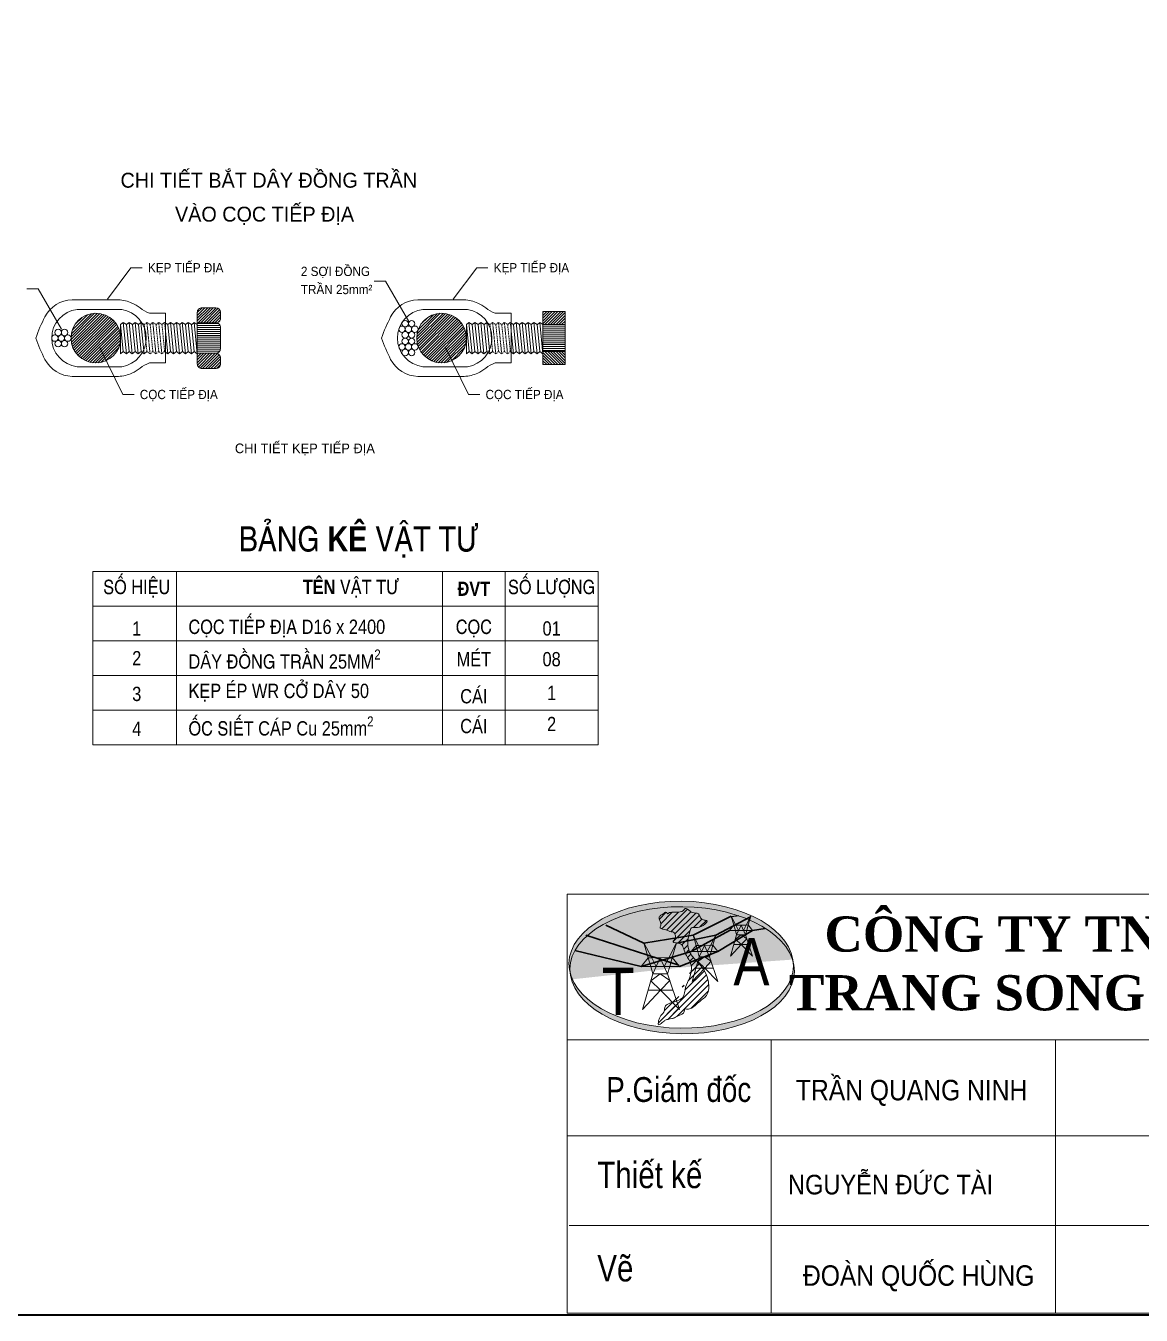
# Model space of a CAD drawing. Header units: millimetres. Extents: x -23083795 to 376618, y 113268 to 3804440.
# Drawn here: x 321456 to 326679, y 115086 to 121122 of the extents above; entities that cross this region are included whole.
import ezdxf
from ezdxf.enums import TextEntityAlignment as Align

# ---------------------------------------------------------------- set-up
doc = ezdxf.new("R2010")
doc.units = ezdxf.units.MM
doc.header["$LTSCALE"] = 6
doc.linetypes.add('DASHED', pattern=[19.05, 12.7, -6.35])
for name, color, linetype, lineweight in [('DIM', 4, 'Continuous', 13), ('Duongcoban', 4, 'Continuous', 30), ('Hatch', 250, 'Continuous', 13), ('Khung', 7, 'Continuous', 20), ('Khung ten', 7, 'Continuous', 20), ('Net dam', 1, 'Continuous', 18), ('Netcoban', 4, 'Continuous', 25), ('netlonkhungten', 32, 'Continuous', 35), ('Text', 7, 'Continuous', 13)]:
    doc.layers.add(name, color=color, linetype=linetype, lineweight=lineweight)
doc.styles.get("Standard").update_dxf_attribs({"font": 'VHELVCN_1.TTF', "height": 60})
doc.styles.add('VN', font='VHELVEN_0.TTF')
doc.styles.add('VNI-HELVE', font='VHELVEN_0.TTF', dxfattribs={"width": 0.9})
doc.styles.add('VNI-Time', font='VTIMESN_1.TTF', dxfattribs={"width": 0.9})
doc.dimstyles.new('D10', dxfattribs={"dimtxt": 15, "dimasz": 15, "dimexe": 5, "dimexo": 10, "dimgap": 5, "dimtad": 1, "dimtoh": 1, "dimdec": 0, "dimdsep": 46, "dimtxsty": 'VNI-HELVE', "dimcen": 250, "dimclrd": 256, "dimclre": 256, "dimclrt": 7, "dimadec": 0, "dimazin": 0, "dimtfac": 1, "dimtdec": 0, "dimtmove": 0, "dimatfit": 1, "dimfxl": 1, "dimtolj": 1, "dimtzin": 0, "dimlwd": -1, "dimlwe": -1, "dimarcsym": 0})
pattern_1 = [(45, (-1864257.678, -319613.471), (-6.515958894, 6.515958894), [])]
pattern_2 = [(45, (-223209.368, 59019.116), (-14.129824, 14.129824), [])]

# ---------------------------------------------------------------- blocks, each defined once
blk = doc.blocks.new('COTLOGO')
at = {"layer": 'Khung'}
for p, q in [((31212.1, 146981.8), (31220.3, 146966)), ((31216.6, 146966), (31212.1, 146981.8)), ((31238.4, 146966.1), (31246.5, 146981.8)), ((31246.5, 146981.8), (31242.1, 146966.5)), ((31246.5, 146981.8), (31242.1, 146966.5)), ((31209, 146956.8), (31216.6, 146966)), ((31219.3, 146956.8), (31209, 146956.8)), ((31220.3, 146966), (31216.6, 146966)), ((31219.3, 146956.8), (31216.6, 146966)), ((31225, 146956.8), (31219.3, 146956.8)), ((31221.5, 146949), (31219.3, 146956.8)), ((31220.3, 146966), (31238.6, 146966.4)), ((31220.3, 146966), (31225, 146956.8)), ((31229.3, 146966.2), (31221.5, 146949)), ((31225, 146956.8), (31233.6, 146956.8)), ((31237.1, 146949), (31229.3, 146966.2)), ((31233.6, 146956.8), (31238.4, 146966.1)), ((31233.6, 146956.8), (31239.3, 146956.8)), ((31239.3, 146956.8), (31237.1, 146949)), ((31238.6, 146966.4), (31242.1, 146966.5)), ((31242.1, 146966.5), (31239.3, 146956.8)), ((31249.6, 146956.8), (31239.3, 146956.8)), ((31242.1, 146966.5), (31249.6, 146956.8)), ((31221.5, 146949), (31210.6, 146911.5)), ((31229.3, 146949), (31219.3, 146941.7)), ((31237.1, 146949), (31221.5, 146949)), ((31239.4, 146942.1), (31229.3, 146949)), ((31249.6, 146911.5), (31237.1, 146949)), ((31210.6, 146911.5), (31229.7, 146931.8)), ((31216.5, 146931.8), (31242.8, 146931.8)), ((31219.3, 146941.7), (31229.7, 146931.8)), ((31229.7, 146931.8), (31239.4, 146942.1)), ((31229.7, 146931.8), (31249.6, 146911.5))]:
    blk.add_line(p, q, dxfattribs=at)
blk.add_lwpolyline([(31237.1, 146949), (31229.3, 146966.2), (31221.5, 146949)], dxfattribs=at)

msp = doc.modelspace()

# ---------------------------------------------------------------- hatches: boundary and pattern name
h = msp.add_hatch()
h.set_pattern_fill('ANSI31', color=256, scale=159.86071, style=0)
h.set_pattern_definition(pattern_2)
edge = h.paths.add_edge_path()
edge.add_spline(control_points=[(324567.13458, 116737.46016), (324567.82953, 116735.78663), (324576.44808, 116712.92061), (324569.63403, 116668.60744), (324540.51796, 116622.70447), (324541.81876, 116573.52162), (324503.03185, 116555.93525), (324476.53065, 116548.54421), (324444.79251, 116535.35558), (324449.74974, 116501.8193), (324425.26433, 116488.86377), (324423.6949, 116472.59486), (324416.93802, 116466.51674), (324419.82375, 116457.88825), (324414.39084, 116442.30497), (324432.29105, 116451.99109), (324441.36896, 116460.68937), (324455.44323, 116470.50702), (324468.40025, 116470.97943), (324480.54839, 116474.48736), (324495.44703, 116477.71119), (324512.89021, 116492.09504), (324541.96918, 116494.6546), (324539.16559, 116521.73226), (324560.95344, 116515.57148), (324584.49222, 116529.64897), (324612.57279, 116557.50047), (324656.03818, 116585.25898), (324655.65997, 116645.02939), (324640.30495, 116688.49909), (324618.13937, 116722.33896), (324601.61074, 116738.29283), (324592.90169, 116747.51469)], knot_values=[325.2065401229, 325.2065401229, 325.2065401229, 325.2065401229, 329.3844731738, 381.6250710517, 416.9810768634, 456.3326094966, 477.659535536, 506.1850717693, 524.358493758, 546.7861121352, 569.0085848396, 577.6012925026, 582.5990451646, 587.2551023114, 598.191610277, 604.0603111456, 621.9080645466, 633.0664320861, 640.7890581099, 651.1470585155, 662.1706276019, 674.9075483351, 703.4941224785, 712.4215163118, 718.2547650629, 745.3790726193, 772.3795870547, 810.7015532213, 854.8148979211, 894.0482779137, 917.4558884682, 946.5418220516, 946.5418220516, 946.5418220516, 946.5418220516], degree=3, periodic=0)
edge.add_line((324629.36983, 116704.64568), (324575.66026, 116647.73915))
edge.add_line((324575.66026, 116647.73915), (324602.00073, 116738.04934))
edge.add_spline(control_points=[(324567.13458, 116737.46016), (324567.82953, 116735.78663), (324576.44808, 116712.92061), (324569.63403, 116668.60744), (324540.51796, 116622.70447), (324541.81876, 116573.52162), (324503.03185, 116555.93525), (324476.53065, 116548.54421), (324444.79251, 116535.35558), (324449.74974, 116501.8193), (324425.26433, 116488.86377), (324423.6949, 116472.59486), (324416.93802, 116466.51674), (324419.82375, 116457.88825), (324414.39084, 116442.30497), (324432.29105, 116451.99109), (324441.36896, 116460.68937), (324455.44323, 116470.50702), (324468.40025, 116470.97943), (324480.54839, 116474.48736), (324495.44703, 116477.71119), (324512.89021, 116492.09504), (324541.96918, 116494.6546), (324539.16559, 116521.73226), (324560.95344, 116515.57148), (324584.49222, 116529.64897), (324612.57279, 116557.50047), (324656.03818, 116585.25898), (324655.65997, 116645.02939), (324640.30495, 116688.49909), (324618.13937, 116722.33896), (324601.61074, 116738.29283), (324592.90169, 116747.51469)], knot_values=[325.2065401229, 325.2065401229, 325.2065401229, 325.2065401229, 329.3844731738, 381.6250710517, 416.9810768634, 456.3326094966, 477.659535536, 506.1850717693, 524.358493758, 546.7861121352, 569.0085848396, 577.6012925026, 582.5990451646, 587.2551023114, 598.191610277, 604.0603111456, 621.9080645466, 633.0664320861, 640.7890581099, 651.1470585155, 662.1706276019, 674.9075483351, 703.4941224785, 712.4215163118, 718.2547650629, 745.3790726193, 772.3795870547, 810.7015532213, 854.8148979211, 894.0482779137, 917.4558884682, 946.5418220516, 946.5418220516, 946.5418220516, 946.5418220516], degree=3, periodic=0)
edge.add_line((324592.90169, 116747.51469), (324567.13458, 116737.46016))
edge.add_spline(control_points=[(324567.13458, 116737.46016), (324567.82953, 116735.78663), (324576.44808, 116712.92061), (324569.63403, 116668.60744), (324540.51796, 116622.70447), (324541.81876, 116573.52162), (324503.03185, 116555.93525), (324476.53065, 116548.54421), (324444.79251, 116535.35558), (324449.74974, 116501.8193), (324425.26433, 116488.86377), (324423.6949, 116472.59486), (324416.93802, 116466.51674), (324419.82375, 116457.88825), (324414.39084, 116442.30497), (324432.29105, 116451.99109), (324441.36896, 116460.68937), (324455.44323, 116470.50702), (324468.40025, 116470.97943), (324480.54839, 116474.48736), (324495.44703, 116477.71119), (324512.89021, 116492.09504), (324541.96918, 116494.6546), (324539.16559, 116521.73226), (324560.95344, 116515.57148), (324584.49222, 116529.64897), (324612.57279, 116557.50047), (324656.03818, 116585.25898), (324655.65997, 116645.02939), (324640.30495, 116688.49909), (324618.13937, 116722.33896), (324601.61074, 116738.29283), (324592.90169, 116747.51469)], knot_values=[325.2065401229, 325.2065401229, 325.2065401229, 325.2065401229, 329.3844731738, 381.6250710517, 416.9810768634, 456.3326094966, 477.659535536, 506.1850717693, 524.358493758, 546.7861121352, 569.0085848396, 577.6012925026, 582.5990451646, 587.2551023114, 598.191610277, 604.0603111456, 621.9080645466, 633.0664320861, 640.7890581099, 651.1470585155, 662.1706276019, 674.9075483351, 703.4941224785, 712.4215163118, 718.2547650629, 745.3790726193, 772.3795870547, 810.7015532213, 854.8148979211, 894.0482779137, 917.4558884682, 946.5418220516, 946.5418220516, 946.5418220516, 946.5418220516], degree=3, periodic=0)
edge.add_line((324503.30815, 116556.88543), (324516.47438, 116517.38674))
edge.add_line((324516.47438, 116517.38674), (324484.12409, 116550.42232))
at = {"layer": 'Duongcoban'}
h = msp.add_hatch(color=2, dxfattribs=at)
edge = h.paths.add_edge_path()
edge.add_ellipse((324524.82135, 116726.7526), major_axis=(-525.40348, 5.70292), ratio=0.5655754413, start_angle=183.233374708, end_angle=368.269123217)
edge.add_line((324002.8394, 116708.05563), (324003.79454, 116708.38553))
edge.add_ellipse((324529.16537, 116700.72512), major_axis=(-525.40348, 5.70292), ratio=0.5655754413, start_angle=235.144016234, end_angle=359.622540799, ccw=False)
edge.add_line((324832.08844, 116941.30883), (324849.01502, 116950.1666))
edge.add_line((324849.01502, 116950.1666), (324850.64713, 116953.3232))
edge.add_line((324850.64713, 116953.3232), (324845.59335, 116935.63498))
edge.add_ellipse((324529.16537, 116700.72512), major_axis=(-525.40348, 5.70292), ratio=0.5655754413, start_angle=188.269123217, end_angle=233.320823776, ccw=False)
at = {"layer": 'Hatch'}
h = msp.add_hatch(dxfattribs=at)
h.set_pattern_fill('LINE', color=256, scale=2.902349, angle=45, style=0)
h.set_pattern_definition([(45, (-1868419.809, -366994.162), (-6.515958894, 6.515958894), [])])
h.paths.add_polyline_path([(321900.35049, 119659.93994, 1), (321668.16258, 119659.93994, 1)])
h = msp.add_hatch(dxfattribs=at)
h.set_pattern_fill('LINE', color=256, scale=2.902349, angle=45, style=0)
h.set_pattern_definition(pattern_1)
h.paths.add_polyline_path([(322368.05963, 119780.60444, 0.4142135598), (322346.29202, 119802.37205), (322280.98917, 119802.37205, 0.4142135649), (322259.22155, 119780.60444), (322259.22155, 119731.156), (322346.29608, 119731.156, 0.4141589021), (322368.05963, 119752.92362)])
h = msp.add_hatch(dxfattribs=at)
h.set_pattern_fill('LINE', color=256, scale=2.902349, angle=45, style=0)
h.set_pattern_definition([(45, (-1866801.239, -366994.162), (-6.515958894, 6.515958894), [])])
h.paths.add_polyline_path([(323518.92015, 119659.93994, 1), (323286.73224, 119659.93994, 1)])
h = msp.add_hatch(dxfattribs=at)
h.set_pattern_fill('LINE', color=256, scale=2.902349, angle=45, style=0)
h.set_pattern_definition([(45, (-1868108.827, -366994.162), (-6.515958894, 6.515958894), [])])
h.paths.add_polyline_path([(323981.97936, 119783.66986), (323877.79122, 119783.66986), (323877.79122, 119723.05451), (323981.97936, 119723.05451)])
h = msp.add_hatch(dxfattribs=at)
h.set_pattern_fill('LINE', color=256, scale=2.902349, style=0)
h.set_pattern_definition([(0, (-1864257.678, -319613.471), (0, 9.21495744), [])])
h.paths.add_polyline_path([(322368.05963, 119709.38838, 0.4141589021), (322346.29608, 119731.156), (322259.22155, 119731.156), (322259.22155, 119588.72389), (322346.29202, 119588.72389, 0.4142135598), (322368.05963, 119610.49151)])
h = msp.add_hatch(dxfattribs=at)
h.set_pattern_fill('LINE', color=256, scale=2.902349, style=0)
h.set_pattern_definition([(0, (-1868108.827, -366994.162), (0, 9.21495744), [])])
h.paths.add_polyline_path([(323981.97936, 119723.05451), (323877.79122, 119723.05451), (323877.79122, 119596.82537), (323981.97936, 119596.82537)])
h = msp.add_hatch(dxfattribs=at)
h.set_pattern_fill('LINE', color=256, scale=2.902349, angle=45, style=0)
h.set_pattern_definition(pattern_1)
h.paths.add_polyline_path([(322368.05963, 119566.95628, 0.4142135649), (322346.29202, 119588.72389), (322259.22155, 119588.72389), (322259.22155, 119539.27545, 0.4142135649), (322280.98917, 119517.50784), (322346.29202, 119517.50784, 0.4142135533), (322368.05963, 119539.27545)])
h = msp.add_hatch(dxfattribs=at)
h.set_pattern_fill('LINE', color=256, scale=2.902349, angle=45, style=0)
h.set_pattern_definition([(315, (-1868108.827, 606314.0415), (-6.515958894, -6.515958894), [])])
h.paths.add_polyline_path([(323981.97936, 119536.21003), (323877.79122, 119536.21003), (323877.79122, 119596.82537), (323981.97936, 119596.82537)])
at = {"layer": 'Khung ten'}
h = msp.add_hatch(color=256, dxfattribs=at)
edge = h.paths.add_edge_path()
edge.add_ellipse((324524.82135, 116726.7526), major_axis=(-525.40348, 5.70292), ratio=0.5655754413, start_angle=-176.766625292, end_angle=8.269123217)
edge.add_ellipse((324529.16537, 116700.72512), major_axis=(-525.40348, 5.70292), ratio=0.5655754413, start_angle=-171.730876783, end_angle=3.233374708, ccw=False)
h = msp.add_hatch(color=256, dxfattribs=at)
edge = h.paths.add_edge_path()
edge.add_ellipse((324529.16537, 116700.72512), major_axis=(-525.40348, 5.70292), ratio=0.5655754413, start_angle=188.269123217, end_angle=359.622540799, ccw=False)
edge.add_ellipse((324524.82135, 116726.7526), major_axis=(-525.40348, 5.70292), ratio=0.5655754413, start_angle=183.233374708, end_angle=368.269123217)
edge.add_line((324002.8394, 116708.05563), (324003.79454, 116708.38553))
h = msp.add_hatch(color=256, dxfattribs=at)
edge = h.paths.add_edge_path()
edge.add_ellipse((324524.82135, 116726.7526), major_axis=(-525.40348, 5.70292), ratio=0.5655754413, start_angle=-176.766625292, end_angle=8.269123217)
edge.add_ellipse((324529.16537, 116700.72512), major_axis=(-525.40348, 5.70292), ratio=0.5655754413, start_angle=-171.730876783, end_angle=3.233374708, ccw=False)
at = {"layer": 'Text'}
h = msp.add_hatch(color=256, dxfattribs=at)
h.set_gradient(color1=(0, 0, 255), one_color=1, tint=1)
edge = h.paths.add_edge_path()
edge.add_ellipse((324524.82135, 116726.7526), major_axis=(-525.40348, 5.70292), ratio=0.5655754413, start_angle=183.233374708, end_angle=368.269123217)
edge.add_line((324002.8394, 116708.05563), (324003.79454, 116708.38553))
edge.add_ellipse((324529.16537, 116700.72512), major_axis=(-525.40348, 5.70292), ratio=0.5655754413, start_angle=235.144016234, end_angle=359.622540799, ccw=False)
edge.add_line((324832.08844, 116941.30883), (324849.01502, 116950.1666))
edge.add_line((324849.01502, 116950.1666), (324850.64713, 116953.3232))
edge.add_line((324850.64713, 116953.3232), (324845.59335, 116935.63498))
edge.add_ellipse((324529.16537, 116700.72512), major_axis=(-525.40348, 5.70292), ratio=0.5655754413, start_angle=188.269123217, end_angle=233.320823776, ccw=False)
edge = h.paths.add_edge_path()
edge.add_ellipse((324529.16537, 116700.72512), major_axis=(-525.40348, 5.70292), ratio=0.5655754413, start_angle=3.233374709, end_angle=188.269123217)
edge.add_ellipse((324524.82135, 116726.7526), major_axis=(-525.40348, 5.70292), ratio=0.5655754413, start_angle=8.269123217, end_angle=183.233374708, ccw=False)
h = msp.add_hatch(dxfattribs=at)
h.set_pattern_fill('ANSI31', color=256, scale=159.86071, style=0)
h.set_pattern_definition(pattern_2)
edge = h.paths.add_edge_path()
edge.add_spline(control_points=[(324488.46846, 116972.21073), (324493.06366, 116972.66553), (324508.6119, 116974.20435), (324531.92769, 116971.49241), (324545.39472, 116997.49135), (324563.70191, 116978.74659), (324581.30102, 116966.5766), (324608.85015, 116972.1465), (324612.72829, 116945.62201), (324627.24242, 116935.50284), (324663.02279, 116934.07274), (324608.28715, 116891.05101), (324571.9702, 116907.22336), (324557.44297, 116856.75162), (324550.29187, 116814.32841), (324571.58764, 116772.25941), (324592.37104, 116746.9028), (324616.92781, 116724.18863), (324640.30495, 116688.49909), (324655.65997, 116645.02939), (324656.03818, 116585.25898), (324612.57279, 116557.50047), (324584.49222, 116529.64897), (324560.95344, 116515.57148), (324539.16559, 116521.73226), (324541.96918, 116494.6546), (324512.89021, 116492.09504), (324495.44703, 116477.71119), (324480.54839, 116474.48736), (324468.40025, 116470.97943), (324455.44323, 116470.50702), (324441.36896, 116460.68937), (324432.29105, 116451.99109), (324414.39084, 116442.30497), (324419.82375, 116457.88825), (324416.93802, 116466.51674), (324423.6949, 116472.59486), (324425.26433, 116488.86377), (324449.74974, 116501.8193), (324444.79251, 116535.35558), (324476.53065, 116548.54421), (324503.03185, 116555.93525), (324541.81876, 116573.52162), (324540.51796, 116622.70447), (324569.63403, 116668.60744), (324578.48643, 116726.17641), (324548.7275, 116767.73047), (324536.62812, 116799.27129), (324525.79909, 116833.33187), (324475.03611, 116824.64695), (324498.99539, 116848.42747), (324498.79485, 116865.83863), (324489.79882, 116880.98731), (324470.90581, 116880.32673), (324455.81986, 116892.57661), (324420.18219, 116893.55047), (324436.44305, 116922.91102), (324413.827, 116942.12804), (324429.68422, 116959.5659), (324441.04855, 116963.47891), (324447.17911, 116972.20792), (324457.88653, 116973.99179), (324460.30227, 116961.48489), (324466.80722, 116970.73019), (324476.22697, 116971.96505), (324484.09569, 116972.12297), (324488.46846, 116972.21073)], knot_values=[0, 0, 0, 0, 10.7735665845, 36.4532534733, 45.4679442593, 66.3045279719, 75.3944756711, 97.7216199934, 113.4382851597, 125.6911224312, 137.561709047, 178.2417659291, 199.701129756, 215.4548631019, 279.0507724077, 301.4044117601, 320.192794705, 354.2924737063, 377.7000842608, 416.9334642534, 461.0468089532, 499.3687751198, 526.3692895552, 553.4935971116, 559.3268458626, 568.254239696, 596.8408138394, 609.5777345726, 620.601303659, 630.9593040646, 638.6819300884, 649.8402976279, 667.6880510289, 673.5567518975, 684.4932598631, 689.1493170099, 694.1470696719, 702.7397773349, 724.9622500393, 747.3898684165, 765.5632904052, 794.0888266385, 815.4157526779, 854.7672853111, 890.1232911228, 942.3638890007, 973.9951801077, 1003.1788865432, 1022.1051133158, 1049.2720402717, 1062.8327235385, 1076.0292904817, 1089.8338192272, 1096.0900800592, 1116.7058842414, 1137.4361290827, 1150.6731388105, 1174.7028723421, 1185.0988354929, 1197.2627979239, 1201.6706222426, 1209.4680776792, 1215.0854598908, 1219.5329080381, 1227.4927713461, 1237.4490430488, 1237.4490430488, 1237.4490430488, 1237.4490430488], degree=3, periodic=0)

# ---------------------------------------------------------------- linework, layer by layer
at = {"color": 0, "lineweight": 13}
for p, q in [((321770.41218, 118242.89381), (321770.41218, 118567.99418)), ((321770.41218, 118567.99418), (324135.90906, 118567.99418)), ((322161.19789, 118242.89381), (322161.19789, 118567.99418)), ((323407.75887, 118236.90756), (323407.75887, 118567.99418)), ((323700.43579, 118236.90756), (323700.43579, 118567.99418)), ((324135.90906, 118242.89381), (324135.90906, 118567.99418)), ((321770.41218, 118405.44399), (324135.90906, 118405.44399)), ((321770.41218, 117755.24325), (321770.41218, 118244.52332)), ((321770.41218, 118242.89381), (324135.90906, 118242.89381)), ((321770.41218, 118242.89381), (324135.90906, 118242.89381)), ((322161.19789, 117755.24325), (322161.19789, 118244.52332)), ((323407.75887, 117755.24325), (323407.75887, 118242.89381)), ((323700.43579, 117755.24325), (323700.43579, 118242.89381)), ((324135.90906, 117755.24325), (324135.90906, 118242.89381)), ((321770.41218, 118080.34362), (324135.90906, 118080.34362)), ((321770.41218, 117917.79344), (324135.90906, 117917.79344)), ((321770.41218, 117917.79344), (324135.90906, 117917.79344)), ((321770.41218, 117755.24325), (324135.90906, 117755.24325))]:
    msp.add_line(p, q, dxfattribs=at)
at = {"color": 7}
msp.add_line((324760.62849, 116952.92232), (324794.07028, 116956.43787), dxfattribs=at)
at = {"layer": 'Duongcoban', "color": 2}
for p, q in [((324580.49522, 116865.31225), (324759.47364, 116953.3232)), ((324686.86429, 116865.31225), (324849.01502, 116950.1666)), ((324514.27752, 116723.8983), (324078.50963, 116865.40518)), ((324350.41706, 116828.02865), (324171.66053, 116912.32351)), ((324350.70439, 116828.20547), (324580.49522, 116865.31225)), ((324502.66021, 116828.20547), (324686.86429, 116865.31225)), ((324570.8253, 116787.95293), (324751.18514, 116887.0152)), ((324696.53421, 116787.95293), (324858.93563, 116887.0152)), ((324858.93563, 116887.0152), (324918.20818, 116895.91328)), ((324336.89023, 116717.69214), (324026.75122, 116793.19968)), ((324336.89023, 116717.69214), (324570.8253, 116787.95293)), ((324516.47438, 116717.69214), (324696.53421, 116787.95293))]:
    msp.add_line(p, q, dxfattribs=at)
at = {"layer": 'Khung'}
for points in [[(331900.90399, 115095.00948), (331900.90399, 117056.93026), (323990.46509, 117056.93026), (323990.46509, 115095.00948)], [(323990.46509, 116374.93733), (331900.90399, 116374.93733)], [(324945.66593, 115095.00948), (324945.66593, 116374.93733)], [(326276.91254, 115095.00948), (326276.91254, 116374.93733)], [(323990.46509, 115925.05673), (327419.94443, 115925.05673)], [(324000.38796, 115505.32037), (331900.90399, 115505.32037)], [(323990.46509, 115095.00948), (331900.90399, 115095.00948)]]:
    msp.add_lwpolyline(points, dxfattribs=at)
at = {"layer": 'Net dam'}
for points in [[(322110.26067, 119543.38479), (322034.8132, 119543.38479, 0.0768932268), (321991.12922, 119518.9594, -0.0670862836), (321953.41646, 119496.45356, -0.1092584832), (321890.35827, 119480.47453), (321672.96152, 119480.47453, -0.2689115509), (321545.95165, 119560.39692, -0.0351814572), (321503.23394, 119659.93994, -0.0351814572), (321545.95165, 119759.48297, -0.2689115509), (321672.96152, 119839.40535), (321890.35827, 119839.40535, -0.1092584832), (321953.41646, 119823.42633, -0.0670862836), (321991.12922, 119800.92049, 0.0768932268), (322034.8132, 119776.4951), (322110.26067, 119776.4951)], [(323728.83033, 119543.38479), (323653.38287, 119543.38479, 0.0768932268), (323609.69888, 119518.9594, -0.0670862836), (323571.98613, 119496.45356, -0.1092584832), (323508.92793, 119480.47453), (323291.53118, 119480.47453, -0.2689115509), (323164.52131, 119560.39691, -0.0351814572), (323121.80361, 119659.93994, -0.0351814572), (323164.52131, 119759.48297, -0.2689115509), (323291.53118, 119839.40535), (323508.92793, 119839.40535, -0.1092584832), (323571.98613, 119823.42632, -0.0670862836), (323609.69888, 119800.92049, 0.0768932268), (323653.38287, 119776.4951), (323728.83033, 119776.4951)], [(321906.40486, 119525.92182), (321697.39484, 119525.92182, -0.8943266899), (321697.39484, 119793.95807), (321906.40486, 119793.95807, -0.8480474648)], [(322280.98917, 119802.37205), (322346.29202, 119802.37205, -0.4142135598), (322368.05963, 119780.60443), (322368.05963, 119752.92361, -0.4142135649), (322346.29202, 119731.156), (322259.22155, 119731.156), (322259.22155, 119780.60443, -0.4142135649)], [(323524.97452, 119525.92182), (323315.9645, 119525.92182, -0.8943266899), (323315.9645, 119793.95807), (323524.97452, 119793.95807, -0.8480474648)], [(322259.22155, 119588.72389), (322346.29202, 119588.72389, 0.4142135598), (322368.05963, 119610.4915), (322368.05963, 119709.38838, 0.4142135649), (322346.29202, 119731.156), (322259.22155, 119731.156)], [(322280.98917, 119517.50783), (322346.29202, 119517.50783, 0.4142135598), (322368.05963, 119539.27545), (322368.05963, 119566.95627, 0.4142135649), (322346.29202, 119588.72389), (322259.22155, 119588.72389), (322259.22155, 119539.27545, 0.4142135649)]]:
    msp.add_lwpolyline(points, format="xyb", close=True, dxfattribs=at)
for points in [[(323877.79122, 119536.21003), (323981.97936, 119536.21003), (323981.97936, 119783.66986), (323877.79122, 119783.66986)], [(321900.35049, 119722.94196), (321900.35049, 119586.30868), (321912.90975, 119597.52088), (321900.35049, 119722.94196)], [(323518.92015, 119722.94196), (323518.92015, 119586.30867), (323531.47941, 119597.52088), (323518.92015, 119722.94196)]]:
    msp.add_lwpolyline(points, close=True, dxfattribs=at)
for points in [[(321912.66233, 119733.57121), (321927.99855, 119722.94196), (321940.55781, 119597.52088), (321927.40872, 119586.30868), (321912.90975, 119597.52088), (321900.35049, 119722.94196), (321912.66233, 119733.57121)], [(321912.66233, 119733.57121), (321927.40872, 119586.30868)], [(321940.31039, 119733.57121), (321955.64661, 119722.94196), (321968.20588, 119597.52088), (321955.05679, 119586.30868), (321940.55781, 119597.52088), (321927.99855, 119722.94196), (321940.31039, 119733.57121)], [(321940.31039, 119733.57121), (321955.05679, 119586.30868)], [(321967.95845, 119733.57121), (321983.29468, 119722.94196), (321995.85394, 119597.52088), (321982.70485, 119586.30868), (321968.20588, 119597.52088), (321955.64661, 119722.94196), (321967.95845, 119733.57121)], [(321967.95845, 119733.57121), (321982.70485, 119586.30868)], [(322023.502, 119597.52088), (322010.35291, 119586.30868), (321995.85394, 119597.52088), (321983.29468, 119722.94196), (321995.60652, 119733.57121), (322010.94274, 119722.94196)], [(321995.60652, 119733.57121), (322010.35291, 119586.30868)], [(322018.97012, 119642.77786), (322012.8915, 119703.48101)], [(322093.88693, 119722.94196), (322106.19877, 119733.57121), (322121.535, 119722.94196), (322134.09426, 119597.52088), (322120.94517, 119586.30868), (322106.4462, 119597.52088)], [(322133.84684, 119733.57121), (322149.18306, 119722.94196), (322161.74232, 119597.52088), (322148.59323, 119586.30868), (322134.09426, 119597.52088), (322121.535, 119722.94196), (322133.84684, 119733.57121)], [(322133.84684, 119733.57121), (322148.59323, 119586.30868)], [(322161.4949, 119733.57121), (322176.83112, 119722.94196), (322189.39039, 119597.52088), (322176.2413, 119586.30868), (322161.74232, 119597.52088), (322149.18306, 119722.94196), (322161.4949, 119733.57121)], [(322161.4949, 119733.57121), (322176.2413, 119586.30868)], [(322189.14297, 119733.57121), (322204.47919, 119722.94196), (322217.03845, 119597.52088), (322203.88936, 119586.30868), (322189.39039, 119597.52088), (322176.83112, 119722.94196), (322189.14297, 119733.57121)], [(322189.14297, 119733.57121), (322203.88936, 119586.30868)], [(322216.79103, 119733.57121), (322232.12725, 119722.94196), (322244.68652, 119597.52088), (322231.53743, 119586.30868), (322217.03845, 119597.52088), (322204.47919, 119722.94196), (322216.79103, 119733.57121)], [(322216.79103, 119733.57121), (322231.53743, 119586.30868)], [(322259.22155, 119586.02306), (322259.21468, 119586.0172), (322244.7157, 119597.2294), (322232.15644, 119722.65048), (322244.46828, 119733.27973)], [(322244.46828, 119733.27973), (322259.21468, 119586.0172)], [(322244.46828, 119733.27973), (322259.22155, 119723.05452), (322259.22155, 119586.02306)], [(323531.23199, 119733.57121), (323546.56821, 119722.94196), (323559.12747, 119597.52088), (323545.97839, 119586.30867), (323531.47941, 119597.52088), (323518.92015, 119722.94196), (323531.23199, 119733.57121)], [(323531.23199, 119733.57121), (323545.97839, 119586.30867)], [(323558.88005, 119733.57121), (323574.21628, 119722.94196), (323586.77554, 119597.52088), (323573.62645, 119586.30867), (323559.12747, 119597.52088), (323546.56821, 119722.94196), (323558.88005, 119733.57121)], [(323558.88005, 119733.57121), (323573.62645, 119586.30867)], [(323586.52812, 119733.57121), (323601.86434, 119722.94196), (323614.4236, 119597.52088), (323601.27451, 119586.30867), (323586.77554, 119597.52088), (323574.21628, 119722.94196), (323586.52812, 119733.57121)], [(323586.52812, 119733.57121), (323601.27451, 119586.30867)], [(323642.07167, 119597.52088), (323628.92258, 119586.30867), (323614.4236, 119597.52088), (323601.86434, 119722.94196), (323614.17618, 119733.57121), (323629.5124, 119722.94196)], [(323614.17618, 119733.57121), (323628.92258, 119586.30867)], [(323637.53978, 119642.77786), (323631.46116, 119703.48101)], [(323712.4566, 119722.94196), (323724.76844, 119733.57121), (323740.10466, 119722.94196), (323752.66392, 119597.52088), (323739.51483, 119586.30867), (323725.01586, 119597.52088)], [(323752.4165, 119733.57121), (323767.75272, 119722.94196), (323780.31199, 119597.52088), (323767.1629, 119586.30867), (323752.66392, 119597.52088), (323740.10466, 119722.94196), (323752.4165, 119733.57121)], [(323752.4165, 119733.57121), (323767.1629, 119586.30867)], [(323780.06457, 119733.57121), (323795.40079, 119722.94196), (323807.96005, 119597.52088), (323794.81096, 119586.30867), (323780.31199, 119597.52088), (323767.75272, 119722.94196), (323780.06457, 119733.57121)], [(323780.06457, 119733.57121), (323794.81096, 119586.30867)], [(323807.71263, 119733.57121), (323823.04885, 119722.94196), (323835.60811, 119597.52088), (323822.45902, 119586.30867), (323807.96005, 119597.52088), (323795.40079, 119722.94196), (323807.71263, 119733.57121)], [(323807.71263, 119733.57121), (323822.45902, 119586.30867)], [(323835.36069, 119733.57121), (323850.69692, 119722.94196), (323863.25618, 119597.52088), (323850.10709, 119586.30867), (323835.60811, 119597.52088), (323823.04885, 119722.94196), (323835.36069, 119733.57121)], [(323835.36069, 119733.57121), (323850.10709, 119586.30867)], [(323877.79122, 119586.02306), (323877.78434, 119586.0172), (323863.28537, 119597.2294), (323850.7261, 119722.65048), (323863.03794, 119733.27973)], [(323863.03794, 119733.27973), (323877.78434, 119586.0172)], [(323863.03794, 119733.27973), (323877.79122, 119723.05451), (323877.79122, 119586.02306)], [(323877.79122, 119723.05451), (323981.97936, 119723.05451)], [(322110.26067, 119693.00776), (322120.94517, 119586.30868)], [(323728.83033, 119693.00776), (323739.51483, 119586.30867)], [(323877.79122, 119596.82537), (323981.97936, 119596.82537)]]:
    msp.add_lwpolyline(points, dxfattribs=at)
at = {"layer": 'Net dam', "linetype": 'DASHED', "ltscale": 0.08}
for points in [[(322012.8915, 119703.48101), (322010.94274, 119722.94196), (322023.25458, 119733.57121), (322038.59081, 119722.94196), (322051.15007, 119597.52088), (322038.00098, 119586.30868), (322023.502, 119597.52088), (322018.98646, 119642.61467)], [(322038.59081, 119722.94196), (322050.90265, 119733.57121), (322066.23887, 119722.94196), (322078.79813, 119597.52088), (322065.64904, 119586.30868), (322051.15007, 119597.52088)], [(322066.23887, 119722.94196), (322078.55071, 119733.57121), (322093.88693, 119722.94196), (322106.4462, 119597.52088), (322093.29711, 119586.30868), (322078.79813, 119597.52088)], [(322106.19877, 119733.57121), (322110.26067, 119693.00776)], [(323631.46116, 119703.48101), (323629.5124, 119722.94196), (323641.82425, 119733.57121), (323657.16047, 119722.94196), (323669.71973, 119597.52088), (323656.57064, 119586.30867), (323642.07167, 119597.52088), (323637.55612, 119642.61467)], [(323657.16047, 119722.94196), (323669.47231, 119733.57121), (323684.80853, 119722.94196), (323697.36779, 119597.52088), (323684.2187, 119586.30867), (323669.71973, 119597.52088)], [(323684.80853, 119722.94196), (323697.12037, 119733.57121), (323712.4566, 119722.94196), (323725.01586, 119597.52088), (323711.86677, 119586.30867), (323697.36779, 119597.52088)], [(323724.76844, 119733.57121), (323728.83033, 119693.00776)]]:
    msp.add_lwpolyline(points, dxfattribs=at)
at = {"layer": 'Net dam', "linetype": 'DASHED', "ltscale": 0.05}
for points in [[(322023.25458, 119733.57121), (322038.00098, 119586.30868)], [(322050.90265, 119733.57121), (322065.64904, 119586.30868)], [(322078.55071, 119733.57121), (322093.29711, 119586.30868)], [(323641.82425, 119733.57121), (323656.57064, 119586.30867)], [(323669.47231, 119733.57121), (323684.2187, 119586.30867)], [(323697.12037, 119733.57121), (323711.86677, 119586.30867)]]:
    msp.add_lwpolyline(points, dxfattribs=at)
at = {"layer": 'Net dam'}
for centre, radius in [((321784.25653, 119659.93994), 116.09395), ((323402.8262, 119659.93994), 116.09395), ((321607.77677, 119686.08777), 15.09645), ((321637.96968, 119686.08777), 15.09645), ((323217.65697, 119701.21517), 15.09645), ((323232.75342, 119727.36299), 15.09645), ((323247.84987, 119701.21517), 15.09645), ((323262.94632, 119727.36299), 15.09645), ((323278.04278, 119701.21517), 15.09645), ((321592.68032, 119659.93994), 15.09645), ((321607.77677, 119633.79212), 15.09645), ((321622.87322, 119659.93994), 15.09645), ((321637.96968, 119633.79212), 15.09645), ((321653.06613, 119659.93994), 15.09645), ((323217.65697, 119618.72662), 15.09645), ((323232.75342, 119675.06735), 15.09645), ((323232.75342, 119644.87444), 15.09645), ((323247.84987, 119618.72662), 15.09645), ((323262.94632, 119675.06735), 15.09645), ((323262.94632, 119644.87444), 15.09645), ((323278.04278, 119618.72662), 15.09645), ((323232.75342, 119592.5788), 15.09645), ((323262.94632, 119592.5788), 15.09645)]:
    msp.add_circle(centre, radius, dxfattribs=at)
at = {"layer": 'netlonkhungten'}
msp.add_lwpolyline([(314039.37466, 128024.60388), (331900.90399, 128024.60388), (331900.90399, 115085.8863), (314039.37466, 115085.8863)], close=True, dxfattribs=at)
at = {"layer": 'Text', "extrusion": (0, 0, -1)}
for centre in [(324524.82135, 116726.7526), (324529.16537, 116700.72512)]:
    msp.add_ellipse(centre, major_axis=(-525.40348, 5.70292), ratio=0.5655754413, dxfattribs=at)
at = {"layer": 'Text'}
msp.add_open_spline([(324488.46846, 116972.21073), (324493.06366, 116972.66553), (324508.6119, 116974.20435), (324531.92769, 116971.49241), (324545.39472, 116997.49135), (324563.70191, 116978.74659), (324581.30102, 116966.5766), (324608.85015, 116972.1465), (324612.72829, 116945.62201), (324627.24242, 116935.50284), (324663.02279, 116934.07274), (324608.28715, 116891.05101), (324571.9702, 116907.22336), (324557.44297, 116856.75162), (324550.29187, 116814.32841), (324571.58764, 116772.25941), (324592.37104, 116746.9028), (324616.92781, 116724.18863), (324640.30495, 116688.49909), (324655.65997, 116645.02939), (324656.03818, 116585.25898), (324612.57279, 116557.50047), (324584.49222, 116529.64897), (324560.95344, 116515.57148), (324539.16559, 116521.73226), (324541.96918, 116494.6546), (324512.89021, 116492.09504), (324495.44703, 116477.71119), (324480.54839, 116474.48736), (324468.40025, 116470.97943), (324455.44323, 116470.50702), (324441.36896, 116460.68937), (324432.29105, 116451.99109), (324414.39084, 116442.30497), (324419.82375, 116457.88825), (324416.93802, 116466.51674), (324423.6949, 116472.59486), (324425.26433, 116488.86377), (324449.74974, 116501.8193), (324444.79251, 116535.35558), (324476.53065, 116548.54421), (324503.03185, 116555.93525), (324541.81876, 116573.52162), (324540.51796, 116622.70447), (324569.63403, 116668.60744), (324578.48643, 116726.17641), (324548.7275, 116767.73047), (324536.62812, 116799.27129), (324525.79909, 116833.33187), (324475.03611, 116824.64695), (324498.99539, 116848.42747), (324498.79485, 116865.83863), (324489.79882, 116880.98731), (324470.90581, 116880.32673), (324455.81986, 116892.57661), (324420.18219, 116893.55047), (324436.44305, 116922.91102), (324413.827, 116942.12804), (324429.68422, 116959.5659), (324441.04855, 116963.47891), (324447.17911, 116972.20792), (324457.88653, 116973.99179), (324460.30227, 116961.48489), (324466.80722, 116970.73019), (324476.22697, 116971.96505), (324484.09569, 116972.12297), (324488.46846, 116972.21073)], degree=3, knots=[0, 0, 0, 0, 10.7735665845, 36.4532534733, 45.4679442593, 66.3045279719, 75.3944756711, 97.7216199934, 113.4382851597, 125.6911224312, 137.561709047, 178.2417659291, 199.701129756, 215.4548631019, 279.0507724077, 301.4044117601, 320.192794705, 354.2924737063, 377.7000842608, 416.9334642534, 461.0468089532, 499.3687751198, 526.3692895552, 553.4935971116, 559.3268458626, 568.254239696, 596.8408138394, 609.5777345726, 620.601303659, 630.9593040646, 638.6819300884, 649.8402976279, 667.6880510289, 673.5567518975, 684.4932598631, 689.1493170099, 694.1470696719, 702.7397773349, 724.9622500393, 747.3898684165, 765.5632904052, 794.0888266385, 815.4157526779, 854.7672853111, 890.1232911228, 942.3638890007, 973.9951801077, 1003.1788865432, 1022.1051133158, 1049.2720402717, 1062.8327235385, 1076.0292904817, 1089.8338192272, 1096.0900800592, 1116.7058842414, 1137.4361290827, 1150.6731388105, 1174.7028723421, 1185.0988354929, 1197.2627979239, 1201.6706222426, 1209.4680776792, 1215.0854598908, 1219.5329080381, 1227.4927713461, 1237.4490430488, 1237.4490430488, 1237.4490430488, 1237.4490430488], dxfattribs=at)

# ---------------------------------------------------------------- block references
at = {"layer": 'Duongcoban', "color": 2}
for p, xscale, yscale, zscale in [((241925.0006, -273124.45903), 2.653919464763021, 2.653919465865329, 2.653919464600878), ((227940.27667, -338225.43367), 3.09623937527067, 3.096239376311132, 3.09623937536769), ((186293.24933, -533301.43157), 4.423199106866377, 4.423199109605775, 4.42319910766813)]:
    msp.add_blockref('COTLOGO', p, dxfattribs=dict(at, xscale=xscale, yscale=yscale, zscale=zscale))

# ---------------------------------------------------------------- texts
at = {"color": 0, "lineweight": 13}
for s, insert, char_height, width, attachment_point in [('{\\fVNI-Helve-Condense|b1|i0|c0|p2;SOÁ HIEÄU}', (321975.78524, 118486.71908), 66.8049345, 384.8029917, 5), ('{\\fVNI-Helve-Condense|b1|i0|c0|p2;TEÂN VAÄT TÖ}', (322978.31712, 118486.71908), 66.8049345, 1159.649462, 5), ('{\\fVNI-Helve-Condense|b1|i0|c0|p2;SOÁ LÖÔÏNG}', (323918.17243, 118486.71908), 66.8049345, 398.780683, 5), ('{\\fVNI-Helve-Condense|b1|i0|c0|p2;ÑVT}', (323554.09733, 118486.71908), 66.8049345, 313.0951267, 5), ('COÏC TIEÁP ÑÒA D16 x 2400 ', (322217.95831, 118300.1941), 66.8049345, 1773.669774, 4), ('1', (321975.78524, 118300.1941), 66.80493, 384.8029917, 5), ('COÏC ', (323554.09733, 118300.1941), 66.804935, 292.6769832, 5), ('01', (323918.17243, 118300.1941), 66.804935, 292.6769832, 5), ('2', (321975.78524, 118161.46319), 66.80493, 384.8029917, 5), ('\\A1;DAÂY ÑOÀNG TRAÀN 25MM{\\H0.7x;\\S2^ ;} ', (322217.95831, 118156.44291), 66.8049345, 1773.6697871, 4), ('MEÙT ', (323554.09733, 118156.44291), 66.804935, 292.6769832, 5), ('08', (323918.17243, 118156.44291), 66.804935, 292.6769832, 5), ('3', (321975.78524, 117993.89273), 66.80493, 384.8029917, 5), ('KEÏP EÙP WR CÔÛ DAÂY 50', (322217.95831, 118000.12294), 66.8049345, 1773.6697871, 4), ('CAÙI  ', (323554.09733, 117982.97033), 66.804935, 292.6769832, 5), ('1', (323918.17243, 117998.92823), 66.80493, 292.6769832, 5), ('\\A1;OÁC SIEÁT CAÙP Cu 25mm{\\H0.7x;\\S2^ ;}', (322217.95831, 117843.42605), 66.8049345, 1773.6697871, 4), ('CAÙI  ', (323554.09733, 117843.42605), 66.804935, 292.6769832, 5), ('2', (323918.17243, 117853.38878), 66.80493, 292.6769832, 5), ('4', (321975.78524, 117831.34255), 66.80493, 384.8029917, 5)]:
    msp.add_mtext(s, dxfattribs=dict(at, insert=insert, char_height=char_height, width=width, attachment_point=attachment_point))
at = {"layer": 'Netcoban', "color": 0, "lineweight": 13, "insert": (323015.25619, 118705.49012), "char_height": 116.9086354, "width": 2473.9679898, "attachment_point": 5}
msp.add_mtext('{\\fVNI-Helve-Condense|b1|i0|c0|p2;\\C7;BAÛNG KEÂ VAÄT TÖ }', dxfattribs=at)
at = {"layer": 'Text'}
for s, height, style, width, p in [('CHI TIEÁT BAÉT DAÂY ÑOÀNG TRAÀN', 69.768, 'VNI-HELVE', 0.95, (322594.11782, 120364.00963)), ('VAØO COÏC TIEÁP ÑÒA', 69.768, 'VNI-HELVE', 0.95, (322574.21405, 120205.1582)), ('CHI TIEÁT KEÏP TIEÁP ÑÒA', 45.3492, 'VNI-HELVE', 0.95, (322763.06457, 119121.01126)), ('TRAÀN QUANG NINH', 95.8607197, 'VNI-Time', 0.9, (325603.69826, 116091.77634)), ('NGUYEÃN ÑÖÙC TAØI', 91.8265811, 'VNI-Time', 0.9, (325504.94728, 115651.35978)), ('ÑOAØN QUOÁC HUØNG', 95.8607197, 'VNI-Time', 0.9, (325636.6581, 115223.63687))]:
    msp.add_text(s, height=height, dxfattribs=dict(at, style=style, width=width)).set_placement(p, align=Align.CENTER)
at = {"layer": 'Text', "style": 'VNI-HELVE', "width": 0.9}
for s, p in [('KEÏP TIEÁP ÑÒA', (322028.67602, 119967.59172)), ('2 SÔÏI ÑOÀNG', (322744.39002, 119950.41082)), ('KEÏP TIEÁP ÑÒA', (323647.24568, 119967.59172)), ('TRAÀN 25mm²', (322744.39002, 119865.65216)), ('COÏC TIEÁP ÑÒA', (321990.27887, 119374.16012)), ('COÏC TIEÁP ÑÒA', (323608.84853, 119374.16011))]:
    msp.add_text(s, height=43.535232, dxfattribs=at).set_placement(p)
at = {"layer": 'Text'}
for s, p in [('A', (324769.34266, 116630.27262)), ('T', (324152.43758, 116491.0639))]:
    msp.add_text(s, height=221.15996, dxfattribs=at).set_placement(p)
at = {"layer": 'Text', "style": 'VN'}
for s, insert, char_height, width, attachment_point in [('{\\fTimes New Roman|b1|i0|c0|p18;CÔNG TY TNHH\\PTRANG SONG ANH}', (326171.19976, 116952.70964), 164.8975558, 2893.9521048, 2), ('{\\fArial|b0|i0|c0|p34;\\W0.8;P.\\fArial|b0|i0|c238|p34;G\\fArial|b0|i0|c0|p34;iám\\fArial|b0|i0|c238|p34; đ\\fArial|b0|i0|c0|p34;ốc}', (324174.119, 116141.50062), 116.22853999, 1296.8904724, 4), ('{\\fArial|b0|i0|c238|p34;\\W0.8;Thi\\fArial|b0|i0|c0|p34;ết kế}', (324132.03178, 115741.75469), 123.7080618, 1380.3477759, 4), ('{\\fArial|b0|i0|c0|p34;\\W0.8;Vẽ}', (324132.03178, 115305.03954), 123.7080618, 1380.3477759, 4)]:
    msp.add_mtext(s, dxfattribs=dict(at, insert=insert, char_height=char_height, width=width, attachment_point=attachment_point))

# ---------------------------------------------------------------- leaders
at = {"layer": 'DIM'}
for points in [[(321839.13333, 119842.41089), (321948.73198, 119989.23992), (322001.66436, 119989.23992)], [(323457.70299, 119842.41089), (323567.30164, 119989.23991), (323620.23402, 119989.23991)], [(321623.5414, 119701.40296), (321513.94275, 119890.01144), (321461.01037, 119890.01144)], [(323249.72768, 119737.39186), (323140.12904, 119926.00034), (323087.19666, 119926.00034)], [(321800.73618, 119618.98259), (321910.33482, 119395.80831), (321963.2672, 119395.80831)], [(323419.30584, 119618.98259), (323528.90448, 119395.80831), (323581.83687, 119395.80831)]]:
    msp.add_leader(points, dimstyle='D10', dxfattribs=at)

doc.saveas('drawing.dxf')
